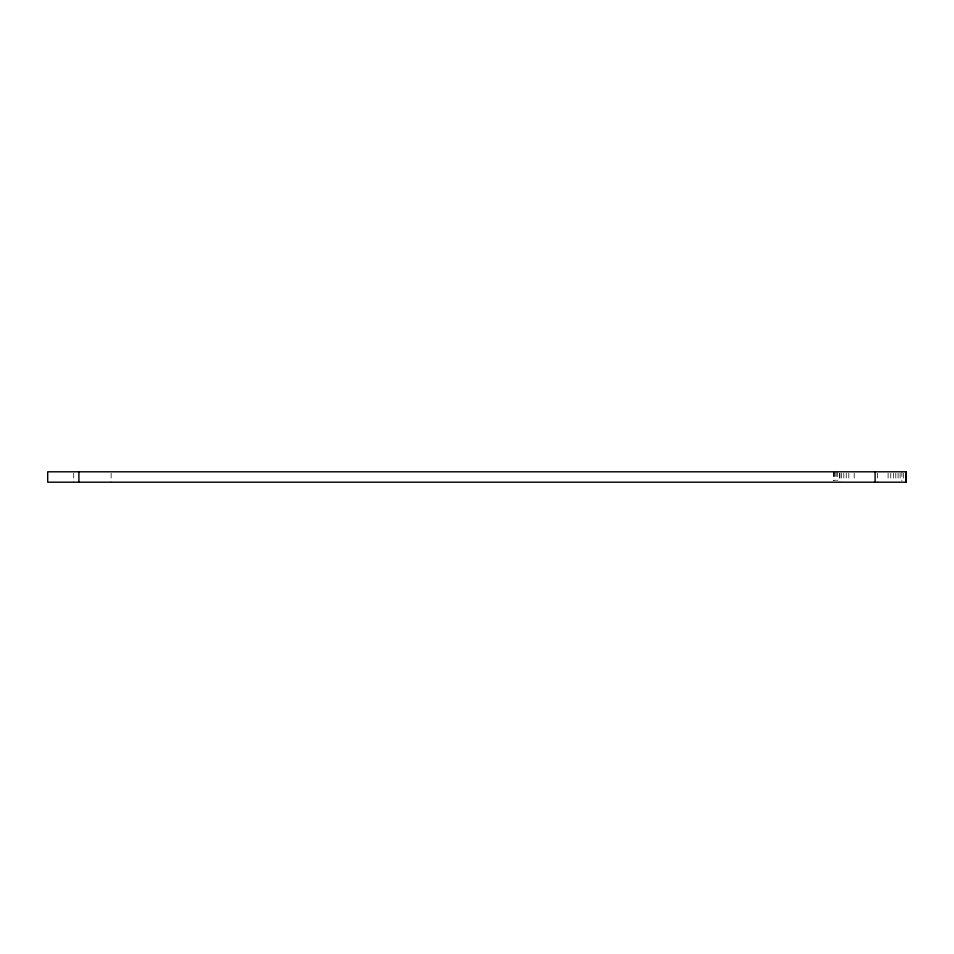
<?xml version="1.0" encoding="UTF-8"?>
<svg xmlns="http://www.w3.org/2000/svg" width="954" height="954" viewBox="0 0 954 954"><rect width="100%" height="100%" fill="white"/><g stroke="black" fill="none" stroke-linecap="round" stroke-linejoin="round"><path stroke-width="0.72" stroke-dasharray="4.77 3.58" d="M903.402 473.291L903.402 480.709M901.9 471.801L901.9 480.709M900.099 473.291L900.099 480.709M898.06 473.291L898.06 480.709M895.794 473.291L895.794 480.709M893.349 473.291L893.349 480.709M890.774 473.291L890.774 480.709M888.102 473.291L888.102 480.709M877.394 473.291L877.394 482.199M854.2 473.291L854.2 480.709M848.81 473.291L848.81 480.709M846.234 473.291L846.234 480.709M843.789 473.291L843.789 480.709M841.535 473.291L841.535 480.709M839.949 473.291L839.949 482.199M839.484 473.291L839.484 480.709M837.695 471.801L837.695 480.709M836.181 471.801L836.181 480.709M834.977 471.801L834.977 480.709M834.106 471.801L834.106 480.709M833.391 471.801L833.391 480.709M111.141 473.291L111.141 482.199M73.696 473.291L73.696 482.199"/><path stroke-width="1.43" d="M906.014 471.801L906.014 482.199M875.104 471.801L875.104 482.199M78.896 471.801L78.896 482.199M906.3 471.801L47.7 471.801L47.7 482.199L906.3 482.199L906.3 471.801"/></g></svg>
